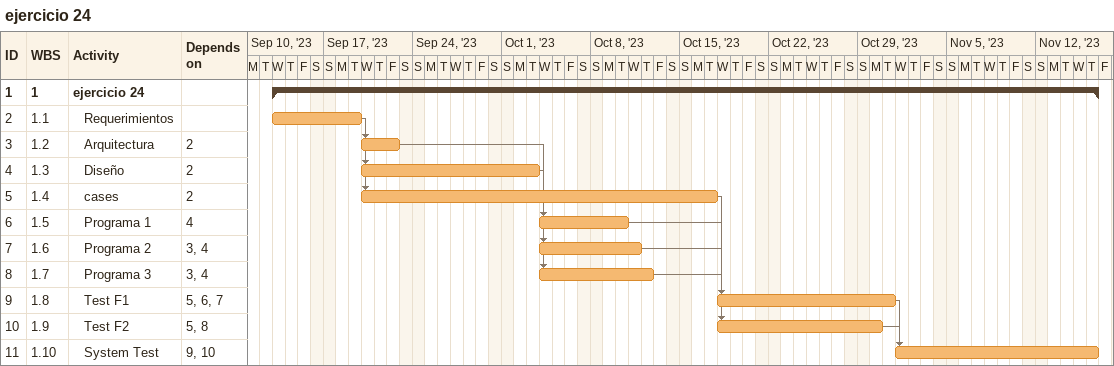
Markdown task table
ejercicio 24

| ID | WBS | Task | Start | Finish | Predecessors |
|---|---|---|---|---|---|
| 1 | 1 | **ejercicio 24** | 2023-09-13 | 2023-11-16 |  |
| 2 | 1.1 | Requerimientos | 2023-09-13 | 2023-09-19 |  |
| 3 | 1.2 | Arquitectura | 2023-09-20 | 2023-09-22 | 2 |
| 4 | 1.3 | Diseño | 2023-09-20 | 2023-10-03 | 2 |
| 5 | 1.4 | cases | 2023-09-20 | 2023-10-17 | 2 |
| 6 | 1.5 | Programa 1 | 2023-10-04 | 2023-10-10 | 4 |
| 7 | 1.6 | Programa 2 | 2023-10-04 | 2023-10-11 | 3, 4 |
| 8 | 1.7 | Programa 3 | 2023-10-04 | 2023-10-12 | 3, 4 |
| 9 | 1.8 | Test F1 | 2023-10-18 | 2023-10-31 | 5, 6, 7 |
| 10 | 1.9 | Test F2 | 2023-10-18 | 2023-10-30 | 5, 8 |
| 11 | 1.10 | System Test | 2023-11-01 | 2023-11-16 | 9, 10 |
